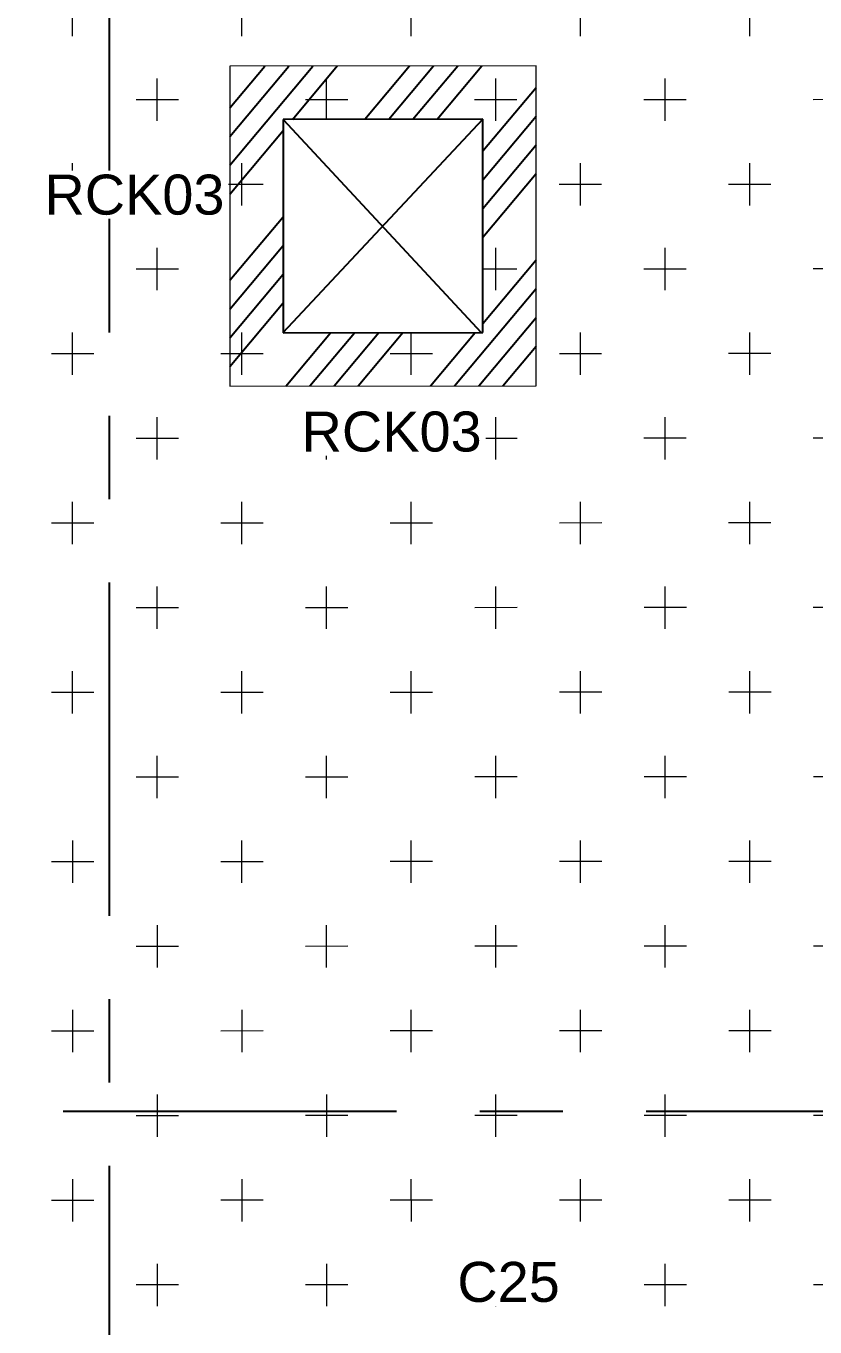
# Model space of a CAD drawing. Header units: millimetres. Extents: x 652937 to 1670132, y 1473552 to 2851037.
# Drawn here: x 709916 to 712875, y 1477204 to 1482083 of the extents above; entities that cross this region are included whole.
import ezdxf
from ezdxf.enums import TextEntityAlignment as Align

# ---------------------------------------------------------------- set-up
doc = ezdxf.new("R2010")
doc.units = ezdxf.units.MM
doc.linetypes.add('HIDDEN', pattern=[0.375, 0.25, -0.125])
doc.linetypes.add('TA_GL_005.00000', pattern=[13.75, 5, -1.25, 1.25, -1.25, 5])
for name, color, linetype in [('000 - 0_SYM_DWG_GRID-BUBBLE_MAIN_COLOR_1', 7, 'Continuous'), ('000 - 0_SYM_DWG_GRIDLINE_MAIN_COLOR_251', 7, 'Continuous'), ('DIM', 7, 'Continuous'), ('TEXT', 7, 'Continuous')]:
    doc.layers.add(name, color=color, linetype=linetype)
for name, color, linetype, lineweight in [('A-230-M_FLOOR', 7, 'Continuous', 25), ('A-FLOR-E', 7, 'Continuous', 9), ('A-WALL', 7, 'Continuous', 25)]:
    doc.layers.add(name, color=color, linetype=linetype, lineweight=lineweight)
doc.styles.add('Arial', font='arial.ttf')
doc.styles.add('TA', font='', dxfattribs={"height": 4.5})
doc.styles.get('TA').set_extended_font_data('Cordia New')

# ---------------------------------------------------------------- blocks, each defined once
blk = doc.blocks.new('opening')
at = {"layer": 'A-230-M_FLOOR', "color": 7, "linetype": 'HIDDEN', "ltscale": 20}
for p, q in [((11.4885, -0.6511), (10.6884, -1.3938)), ((10.6887, -0.6511), (11.4885, -1.4011))]:
    blk.add_line(p, q, dxfattribs=at)
at = {"layer": 'A-230-M_FLOOR', "color": 7, "linetype": 'HIDDEN', "ltscale": 10}
blk.add_lwpolyline([(11.4885, -0.6511), (10.6884, -0.6511), (10.6884, -1.4009), (11.4885, -1.4009)], close=True, dxfattribs=at)
blk = doc.blocks.new('*U9146')
at = {"layer": '000 - 0_SYM_DWG_GRIDLINE_MAIN_COLOR_251', "color": 7, "linetype": 'ByBlock', "ltscale": 5}
blk.add_line((30, 0), (-372.229, 0), dxfattribs=at)
at = {"color": 7, "style": 'TA', "flags": 1}
blk.add_attdef('LOCATION', (6, -6), '', height=4.5, rotation=270, dxfattribs=at)
at = {"layer": '000 - 0_SYM_DWG_GRID-BUBBLE_MAIN_COLOR_1', "color": 7, "style": 'Arial'}
blk.add_attdef('GRID-HEAD', text='', height=4, rotation=270, dxfattribs=at).set_placement((56.875, 0), align=Align.MIDDLE_CENTER)
blk = doc.blocks.new('*U9152')
at = {"layer": '000 - 0_SYM_DWG_GRIDLINE_MAIN_COLOR_251', "color": 7, "linetype": 'ByBlock', "ltscale": 5}
blk.add_line((30, 0), (-526.696, 0), dxfattribs=at)
at = {"color": 7, "style": 'TA', "flags": 1}
blk.add_attdef('LOCATION', (6, -6), '', height=4.5, rotation=270, dxfattribs=at)
at = {"layer": '000 - 0_SYM_DWG_GRID-BUBBLE_MAIN_COLOR_1', "color": 7, "style": 'Arial'}
blk.add_attdef('GRID-HEAD', text='', height=4, rotation=270, dxfattribs=at).set_placement((98.128, 0), align=Align.MIDDLE_CENTER)
blk = doc.blocks.new('W-1-PP18-ST_ENT3_REV02_20260413-040446_PP18_ENT_3_Y_DIMS')
at = {"layer": '000 - 0_SYM_DWG_GRIDLINE_MAIN_COLOR_251', "color": 7, "linetype": 'TA_GL_005.00000'}
for name, p, xscale, yscale, zscale, rotation in [('*U9146', (9900, 1155.8), 50.00000000000017, 50.00000000000017, 50.00000000000017, 90), ('*U9152', (-4084.8, -14640), 50.00000000000004, 50.00000000000004, 50.00000000000004, 180)]:
    blk.add_blockref(name, p, dxfattribs=dict(at, xscale=xscale, yscale=yscale, zscale=zscale, rotation=rotation))
blk = doc.blocks.new('W-1-PP18-ST_ENT3_REV02_20260413-050421_PP18_ENT3_MAIN_PLAN')
at = {"layer": 'A-FLOR-E'}
h = blk.add_hatch(dxfattribs=at)
h.set_pattern_fill('CROSS', scale=50, angle=210.769)
h.set_pattern_definition([(90.0083, (9903.9, -26817.58), (-317.546, 317.454), [158.75, -476.25]), (180.0083, (9983.25, -26738.2), (-317.454, -317.546), [158.75, -476.25])])
h.paths.add_polyline_path([(10552.8, -11720.1), (10552.7, -10920), (11302.5, -10919.9), (11302.6, -11720)], flags=16)
h.paths.add_polyline_path([(18712.4, -10369.2), (18712.7, -10275.1), (20062.2, -10275), (20062.2, -7304.8), (20062.2, 1006.5), (8350.2, 1013.8), (8352.6, -15559), (13097.4, -15549.9), (13097.4, -10370)])
at = {"layer": 'TEXT'}
h = blk.add_hatch(dxfattribs=at)
h.set_pattern_fill('ANSI34', scale=21.831008, angle=305.769)
h.set_pattern_definition([(230.0083, (16484.82, -22407.65), (318.622, -267.277), []), (230.0083, (16387.17, -22416.2), (318.622, -267.277), []), (230.0083, (16289.52, -22424.77), (318.622, -267.277), []), (230.0083, (16191.87, -22433.32), (318.622, -267.277), [])])
h.paths.add_polyline_path([(8351.9, -15550.1), (8350.2, 1004.8), (20060.2, 1006.6), (20061.9, -15548.3)], flags=16)
h.paths.add_polyline_path([(8201.9, -15700.1), (8201.1, 1155.7), (20210.7, 1155.9), (20211.5, -15699.8)])
h = blk.add_hatch(dxfattribs=at)
h.set_pattern_fill('ANSI34', scale=21.831008, angle=305.769)
h.set_pattern_definition([(230.0083, (9903.25, -22408.6), (318.622, -267.277), []), (230.0083, (9805.6, -22417.16), (318.622, -267.277), []), (230.0083, (9707.95, -22425.7), (318.622, -267.277), []), (230.0083, (9610.3, -22434.28), (318.622, -267.277), [])])
h.paths.add_polyline_path([(10552.7, -10920), (10552.8, -11720.1), (11302.6, -11720), (11302.5, -10919.9)], flags=16)
h.paths.add_polyline_path([(10352.6, -10720), (10352.8, -11920.1), (11502.6, -11920), (11502.4, -10719.9)])
at = {"layer": 'A-WALL', "color": 7, "lineweight": 13}
for points in [[(10352.6, -10720), (10352.8, -11920.1), (11502.6, -11920), (11502.4, -10719.9)], [(10552.7, -10920), (10552.8, -11720.1), (11302.6, -11720), (11302.5, -10919.9)]]:
    blk.add_lwpolyline(points, close=True, dxfattribs=at)
at = {"color": 7}
blk.add_blockref('W-1-PP18-ST_ENT3_REV02_20260413-040446_PP18_ENT_3_Y_DIMS', (0, 0), dxfattribs=at)
at = {"color": 7, "xscale": 1000, "yscale": 1000, "zscale": 1000, "rotation": 90.00830806532032}
blk.add_blockref('opening', (9903.2, -22408.6), dxfattribs=at)
at = {"layer": 'DIM', "color": 7, "char_height": 150, "attachment_point": 5, "rotation": 0.0083, "style": 'Arial', "bg_fill": 3, "box_fill_scale": 1.1, "bg_fill_color": 256, "bg_fill_true_color": 13158600, "bg_fill_transparency": 0}
for s, insert in [('\\A1;RCK03', (9995.2, -11203.4)), ('\\A1;RCK03', (10959.9, -12091.9)), ('\\A1;C25', (11398.6, -15281))]:
    blk.add_mtext(s, dxfattribs=dict(at, insert=insert))

msp = doc.modelspace()

# ---------------------------------------------------------------- block references
at = {"color": 7}
msp.add_blockref('W-1-PP18-ST_ENT3_REV02_20260413-050421_PP18_ENT3_MAIN_PLAN', (700327.4222, 1492652.7123), dxfattribs=at)

doc.saveas('drawing.dxf')
